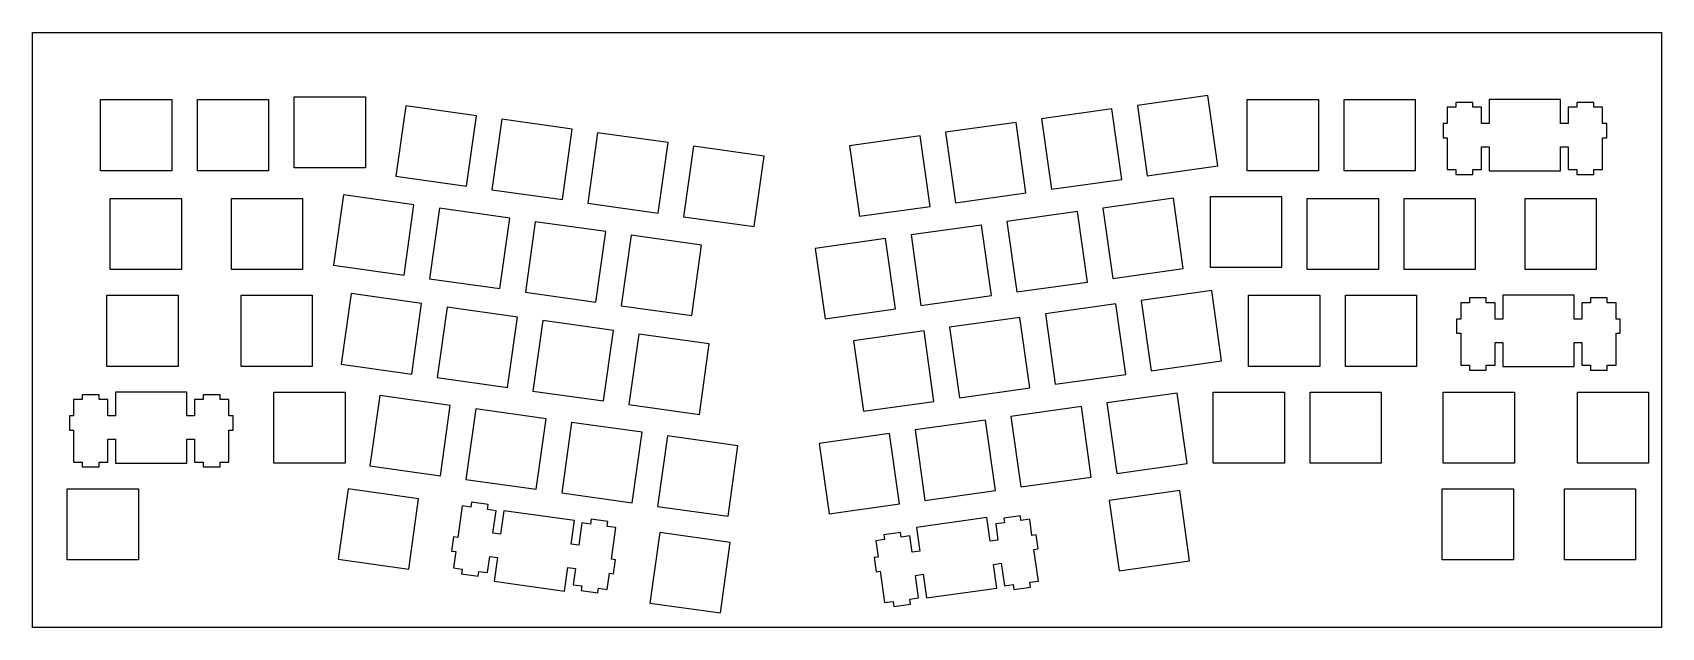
# Model space of a CAD drawing. Extents: x 0 to 321, y 0 to 117.
import ezdxf

# ---------------------------------------------------------------- set-up
doc = ezdxf.new("R2010")
doc.units = 0
doc.layers.get('0').update_dxf_attribs({"linetype": 'CONTINUOUS'})

msp = doc.modelspace()

# ---------------------------------------------------------------- linework, layer by layer
at = {"color": 0}
for p, q in [((0.09508, 117.38), (320.517, 117.38)), ((0.09508, 0.33762), (0.09508, 117.38)), ((320.517, 117.38), (320.517, 0.33762)), ((13.4772, 104.188), (27.4781, 104.188)), ((13.4772, 90.1883), (13.4772, 104.188)), ((27.4781, 104.188), (27.4781, 90.1883)), ((32.5272, 104.188), (46.5282, 104.188)), ((32.5272, 90.1883), (32.5272, 104.188)), ((46.5282, 104.188), (46.5282, 90.1883)), ((51.5772, 104.76), (65.5782, 104.76)), ((51.5772, 90.7591), (51.5772, 104.76)), ((65.5782, 104.76), (65.5782, 90.7591)), ((73.5281, 102.971), (71.5793, 89.1081)), ((87.3912, 101.024), (73.5281, 102.971)), ((231.284, 105.001), (217.422, 103.052)), ((217.422, 103.052), (219.37, 89.1879)), ((233.233, 91.138), (231.284, 105.001)), ((239.029, 104.188), (253.03, 104.188)), ((239.029, 90.1883), (239.029, 104.188)), ((253.03, 104.188), (253.03, 90.1883)), ((258.079, 104.188), (272.08, 104.188)), ((258.079, 90.1883), (258.079, 104.188)), ((272.08, 104.188), (272.08, 90.1883)), ((280.104, 102.718), (278.379, 102.718)), ((278.379, 102.718), (278.379, 99.4876)), ((283.405, 103.638), (280.104, 103.638)), ((280.104, 103.638), (280.104, 102.718)), ((283.405, 102.718), (283.405, 103.638)), ((285.13, 102.718), (283.405, 102.718)), ((285.13, 99.4876), (285.13, 102.718)), ((286.654, 104.188), (286.654, 99.4876)), ((300.655, 104.188), (286.654, 104.188)), ((300.655, 99.4876), (300.655, 104.188)), ((303.904, 102.718), (302.179, 102.718)), ((302.179, 102.718), (302.179, 99.4876)), ((307.205, 103.638), (303.904, 103.638)), ((303.904, 103.638), (303.904, 102.718)), ((307.205, 102.718), (307.205, 103.638)), ((308.93, 102.718), (307.205, 102.718)), ((308.93, 99.4876), (308.93, 102.718)), ((85.4438, 87.1594), (87.3912, 101.024)), ((92.3918, 100.321), (90.4434, 86.4567)), ((106.256, 98.3728), (92.3918, 100.321)), ((193.555, 99.6982), (179.692, 97.7512)), ((195.505, 85.834), (193.555, 99.6982)), ((212.421, 102.35), (198.556, 100.401)), ((198.556, 100.401), (200.504, 86.5382)), ((214.369, 88.4865), (212.421, 102.35)), ((278.379, 99.4876), (277.555, 99.4876)), ((277.555, 99.4876), (277.555, 96.6872)), ((286.654, 99.4876), (285.13, 99.4876)), ((302.179, 99.4876), (300.655, 99.4876)), ((309.754, 99.4876), (308.93, 99.4876)), ((309.754, 96.6872), (309.754, 99.4876)), ((104.308, 84.5083), (106.256, 98.3728)), ((111.256, 97.6697), (109.309, 83.8055)), ((125.12, 95.7199), (111.256, 97.6697)), ((174.691, 97.047), (160.828, 95.0983)), ((176.64, 83.1839), (174.691, 97.047)), ((179.692, 97.7512), (181.641, 83.8867)), ((277.555, 96.6872), (278.379, 96.6872)), ((278.379, 96.6872), (278.379, 90.4173)), ((308.93, 90.4173), (308.93, 96.6872)), ((308.93, 96.6872), (309.754, 96.6872)), ((123.172, 81.8568), (125.12, 95.7199)), ((130.121, 95.0186), (128.174, 81.1541)), ((143.986, 93.0698), (130.121, 95.0186)), ((142.037, 79.2057), (143.986, 93.0698)), ((160.828, 95.0983), (162.775, 81.2352)), ((285.13, 90.4173), (285.13, 94.8877)), ((285.13, 94.8877), (286.654, 94.8877)), ((286.654, 94.8877), (286.654, 90.1883)), ((300.655, 90.1883), (300.655, 94.8877)), ((300.655, 94.8877), (302.179, 94.8877)), ((302.179, 94.8877), (302.179, 90.4173)), ((27.4781, 90.1883), (13.4772, 90.1883)), ((46.5282, 90.1883), (32.5272, 90.1883)), ((65.5782, 90.7591), (51.5772, 90.7591)), ((219.37, 89.1879), (233.233, 91.138)), ((253.03, 90.1883), (239.029, 90.1883)), ((272.08, 90.1883), (258.079, 90.1883)), ((278.379, 90.4173), (280.104, 90.4173)), ((280.104, 90.4173), (280.104, 89.4373)), ((283.405, 89.4373), (283.405, 90.4173)), ((283.405, 90.4173), (285.13, 90.4173)), ((286.654, 90.1883), (300.655, 90.1883)), ((302.179, 90.4173), (303.904, 90.4173)), ((303.904, 90.4173), (303.904, 89.4373)), ((307.205, 89.4373), (307.205, 90.4173)), ((307.205, 90.4173), (308.93, 90.4173)), ((71.5793, 89.1081), (85.4438, 87.1594)), ((200.504, 86.5382), (214.369, 88.4865)), ((280.104, 89.4373), (283.405, 89.4373)), ((303.904, 89.4373), (307.205, 89.4373)), ((15.3831, 84.7563), (29.3825, 84.7563)), ((15.3831, 70.7566), (15.3831, 84.7563)), ((29.3825, 84.7563), (29.3825, 70.7566)), ((39.1954, 84.7563), (53.195, 84.7563)), ((39.1954, 70.7566), (39.1954, 84.7563)), ((53.195, 84.7563), (53.195, 70.7566)), ((61.2553, 85.459), (59.3065, 71.5959)), ((75.1198, 83.5106), (61.2553, 85.459)), ((73.1711, 69.6475), (75.1198, 83.5106)), ((90.4434, 86.4567), (104.308, 84.5083)), ((109.309, 83.8055), (123.172, 81.8568)), ((181.641, 83.8867), (195.505, 85.834)), ((224.503, 84.8099), (210.64, 82.8629)), ((226.453, 70.9468), (224.503, 84.8099)), ((231.79, 85.138), (245.791, 85.138)), ((231.79, 71.1369), (231.79, 85.138)), ((245.791, 85.138), (245.791, 71.1369)), ((250.84, 84.7563), (264.841, 84.7563)), ((250.84, 70.7566), (250.84, 84.7563)), ((264.841, 84.7563), (264.841, 70.7566)), ((269.89, 84.7563), (283.891, 84.7563)), ((269.89, 70.7566), (269.89, 84.7563)), ((283.891, 84.7563), (283.891, 70.7566)), ((293.704, 84.7563), (307.703, 84.7563)), ((293.704, 70.7566), (293.704, 84.7563)), ((307.703, 84.7563), (307.703, 70.7566)), ((80.1204, 82.8089), (78.172, 68.9448)), ((93.9835, 80.8591), (80.1204, 82.8089)), ((92.0351, 66.996), (93.9835, 80.8591)), ((98.9845, 80.1564), (97.0361, 66.2933)), ((112.849, 78.2091), (98.9845, 80.1564)), ((128.174, 81.1541), (142.037, 79.2057)), ((162.775, 81.2352), (176.64, 83.1839)), ((205.639, 82.1602), (191.776, 80.2114)), ((191.776, 80.2114), (193.723, 66.3469)), ((207.588, 68.2957), (205.639, 82.1602)), ((210.64, 82.8629), (212.588, 68.9984)), ((110.9, 64.3449), (112.849, 78.2091)), ((117.85, 77.5049), (115.9, 63.6418)), ((131.713, 75.5579), (117.85, 77.5049)), ((186.775, 79.5087), (172.911, 77.56)), ((172.911, 77.56), (174.859, 63.6972)), ((188.724, 65.6442), (186.775, 79.5087)), ((129.764, 61.6934), (131.713, 75.5579)), ((167.91, 76.8572), (154.047, 74.9088)), ((154.047, 74.9088), (155.994, 61.0443)), ((169.858, 62.9931), (167.91, 76.8572)), ((29.3825, 70.7566), (15.3831, 70.7566)), ((53.195, 70.7566), (39.1954, 70.7566)), ((59.3065, 71.5959), (73.1711, 69.6475)), ((212.588, 68.9984), (226.453, 70.9468)), ((245.791, 71.1369), (231.79, 71.1369)), ((264.841, 70.7566), (250.84, 70.7566)), ((283.891, 70.7566), (269.89, 70.7566)), ((307.703, 70.7566), (293.704, 70.7566)), ((78.172, 68.9448), (92.0351, 66.996)), ((193.723, 66.3469), (207.588, 68.2957)), ((14.7161, 65.7063), (28.7155, 65.7063)), ((14.7161, 51.7066), (14.7161, 65.7063)), ((28.7155, 65.7063), (28.7155, 51.7066)), ((41.1, 65.7063), (55.1007, 65.7063)), ((41.1, 51.7066), (41.1, 65.7063)), ((55.1007, 65.7063), (55.1007, 51.7066)), ((62.7546, 66.0121), (60.8058, 52.1476)), ((76.6191, 64.0623), (62.7546, 66.0121)), ((97.0361, 66.2933), (110.9, 64.3449)), ((174.859, 63.6972), (188.724, 65.6442)), ((232.059, 66.6351), (218.196, 64.6878)), ((218.196, 64.6878), (220.144, 50.8233)), ((234.009, 52.772), (232.059, 66.6351)), ((239.316, 65.7063), (253.315, 65.7063)), ((239.316, 51.7066), (239.316, 65.7063)), ((253.315, 65.7063), (253.315, 51.7066)), ((258.366, 65.7063), (272.365, 65.7063)), ((258.366, 51.7066), (258.366, 65.7063)), ((272.365, 65.7063), (272.365, 51.7066)), ((282.772, 64.2359), (281.047, 64.2359)), ((281.047, 64.2359), (281.047, 61.0073)), ((286.071, 65.1563), (282.772, 65.1563)), ((282.772, 65.1563), (282.772, 64.2359)), ((286.071, 64.2359), (286.071, 65.1563)), ((287.796, 64.2359), (286.071, 64.2359)), ((287.796, 61.0073), (287.796, 64.2359)), ((289.322, 65.7063), (289.322, 61.0073)), ((303.322, 65.7063), (289.322, 65.7063)), ((303.322, 61.0073), (303.322, 65.7063)), ((306.572, 64.2359), (304.847, 64.2359)), ((304.847, 64.2359), (304.847, 61.0073)), ((309.871, 65.1563), (306.572, 65.1563)), ((306.572, 65.1563), (306.572, 64.2359)), ((309.871, 64.2359), (309.871, 65.1563)), ((311.597, 64.2359), (309.871, 64.2359)), ((311.597, 61.0073), (311.597, 64.2359)), ((74.6689, 50.1992), (76.6191, 64.0623)), ((81.6197, 63.3607), (79.6699, 49.4965)), ((95.4828, 61.4109), (81.6197, 63.3607)), ((93.5344, 47.5477), (95.4828, 61.4109)), ((115.9, 63.6418), (129.764, 61.6934)), ((155.994, 61.0443), (169.858, 62.9931)), ((194.331, 61.3336), (180.467, 59.3852)), ((196.28, 47.4694), (194.331, 61.3336)), ((213.195, 63.9851), (199.332, 62.0353)), ((199.332, 62.0353), (201.279, 48.1722)), ((215.143, 50.1206), (213.195, 63.9851)), ((281.047, 61.0073), (280.221, 61.0073)), ((280.221, 61.0073), (280.221, 58.2069)), ((289.322, 61.0073), (287.796, 61.0073)), ((304.847, 61.0073), (303.322, 61.0073)), ((312.422, 61.0073), (311.597, 61.0073)), ((312.422, 58.2069), (312.422, 61.0073)), ((100.484, 60.7081), (98.5354, 46.845)), ((114.347, 58.7608), (100.484, 60.7081)), ((112.4, 44.8966), (114.347, 58.7608)), ((119.349, 58.0581), (117.399, 44.1935)), ((133.212, 56.1097), (119.349, 58.0581)), ((175.467, 58.6811), (161.603, 56.7337)), ((177.414, 44.8179), (175.467, 58.6811)), ((180.467, 59.3852), (182.415, 45.5207)), ((280.221, 58.2069), (281.047, 58.2069)), ((281.047, 58.2069), (281.047, 51.937)), ((311.597, 51.937), (311.597, 58.2069)), ((311.597, 58.2069), (312.422, 58.2069)), ((131.264, 42.2451), (133.212, 56.1097)), ((161.603, 56.7337), (163.551, 42.8696)), ((287.796, 51.937), (287.796, 56.406)), ((287.796, 56.406), (289.322, 56.406)), ((289.322, 56.406), (289.322, 51.7066)), ((303.322, 51.7066), (303.322, 56.406)), ((303.322, 56.406), (304.847, 56.406)), ((304.847, 56.406), (304.847, 51.937)), ((28.7155, 51.7066), (14.7161, 51.7066)), ((55.1007, 51.7066), (41.1, 51.7066)), ((60.8058, 52.1476), (74.6689, 50.1992)), ((220.144, 50.8233), (234.009, 52.772)), ((253.315, 51.7066), (239.316, 51.7066)), ((272.365, 51.7066), (258.366, 51.7066)), ((281.047, 51.937), (282.772, 51.937)), ((282.772, 51.937), (282.772, 50.957)), ((286.071, 50.957), (286.071, 51.937)), ((286.071, 51.937), (287.796, 51.937)), ((289.322, 51.7066), (303.322, 51.7066)), ((304.847, 51.937), (306.572, 51.937)), ((306.572, 51.937), (306.572, 50.957)), ((309.871, 50.957), (309.871, 51.937)), ((309.871, 51.937), (311.597, 51.937)), ((79.6699, 49.4965), (93.5344, 47.5477)), ((201.279, 48.1722), (215.143, 50.1206)), ((282.772, 50.957), (286.071, 50.957)), ((306.572, 50.957), (309.871, 50.957)), ((9.88053, 45.1859), (8.15523, 45.1859)), ((8.15523, 45.1859), (8.15523, 41.9573)), ((13.1809, 46.1063), (9.88053, 46.1063)), ((9.88053, 46.1063), (9.88053, 45.1859)), ((13.1809, 45.1859), (13.1809, 46.1063)), ((14.9049, 45.1859), (13.1809, 45.1859)), ((14.9049, 41.9573), (14.9049, 45.1859)), ((16.4303, 46.6563), (16.4303, 41.9573)), ((30.4298, 46.6563), (16.4303, 46.6563)), ((30.4298, 41.9573), (30.4298, 46.6563)), ((33.6806, 45.1859), (31.9553, 45.1859)), ((31.9553, 45.1859), (31.9553, 41.9573)), ((36.981, 46.1063), (33.6806, 46.1063)), ((33.6806, 46.1063), (33.6806, 45.1859)), ((36.981, 45.1859), (36.981, 46.1063)), ((38.705, 45.1859), (36.981, 45.1859)), ((38.705, 41.9573), (38.705, 45.1859)), ((47.5781, 46.6563), (61.5777, 46.6563)), ((47.5781, 32.6567), (47.5781, 46.6563)), ((61.5777, 46.6563), (61.5777, 32.6567)), ((68.4029, 45.9811), (66.4559, 32.1166)), ((82.2674, 44.0313), (68.4029, 45.9811)), ((98.5354, 46.845), (112.4, 44.8966)), ((182.415, 45.5207), (196.28, 47.4694)), ((225.279, 46.4453), (211.416, 44.4969)), ((227.227, 32.581), (225.279, 46.4453)), ((232.362, 46.6563), (246.363, 46.6563)), ((232.362, 32.6567), (232.362, 46.6563)), ((246.363, 46.6563), (246.363, 32.6567)), ((251.412, 46.6563), (265.413, 46.6563)), ((251.412, 32.6567), (251.412, 46.6563)), ((265.413, 46.6563), (265.413, 32.6567)), ((277.606, 46.6563), (291.605, 46.6563)), ((277.606, 32.6567), (277.606, 46.6563)), ((291.605, 46.6563), (291.605, 32.6567)), ((303.991, 46.6563), (317.991, 46.6563)), ((303.991, 32.6567), (303.991, 46.6563)), ((317.991, 46.6563), (317.991, 32.6567)), ((8.15523, 41.9573), (7.33118, 41.9573)), ((7.33118, 41.9573), (7.33118, 39.1569)), ((16.4303, 41.9573), (14.9049, 41.9573)), ((31.9553, 41.9573), (30.4298, 41.9573)), ((39.5305, 41.9573), (38.705, 41.9573)), ((39.5305, 39.1569), (39.5305, 41.9573)), ((80.319, 30.168), (82.2674, 44.0313)), ((87.2684, 43.3296), (85.32, 29.4652)), ((101.133, 41.3812), (87.2684, 43.3296)), ((117.399, 44.1935), (131.264, 42.2451)), ((163.551, 42.8696), (177.414, 44.8179)), ((206.415, 43.7942), (192.551, 41.8454)), ((192.551, 41.8454), (194.499, 27.9811)), ((208.362, 29.931), (206.415, 43.7942)), ((211.416, 44.4969), (213.363, 30.6338)), ((7.33118, 39.1569), (8.15523, 39.1569)), ((8.15523, 39.1569), (8.15523, 32.8869)), ((38.705, 32.8869), (38.705, 39.1569)), ((38.705, 39.1569), (39.5305, 39.1569)), ((99.1828, 27.5167), (101.133, 41.3812)), ((106.132, 40.677), (104.184, 26.8139)), ((119.997, 38.7297), (106.132, 40.677)), ((118.048, 24.8653), (119.997, 38.7297)), ((168.686, 38.4912), (154.821, 36.5442)), ((170.633, 24.6269), (168.686, 38.4912)), ((187.55, 41.1427), (173.685, 39.1943)), ((173.685, 39.1943), (175.635, 25.3311)), ((189.498, 27.2796), (187.55, 41.1427)), ((14.9049, 32.8869), (14.9049, 37.356)), ((14.9049, 37.356), (16.4303, 37.356)), ((16.4303, 37.356), (16.4303, 32.6567)), ((30.4298, 32.6567), (30.4298, 37.356)), ((30.4298, 37.356), (31.9553, 37.356)), ((31.9553, 37.356), (31.9553, 32.8869)), ((124.995, 38.027), (123.049, 24.1625)), ((138.862, 36.0786), (124.995, 38.027)), ((136.912, 22.214), (138.862, 36.0786)), ((154.821, 36.5442), (156.77, 22.6798)), ((8.15523, 32.8869), (9.88053, 32.8869)), ((9.88053, 32.8869), (9.88053, 31.9071)), ((13.1809, 31.9071), (13.1809, 32.8869)), ((13.1809, 32.8869), (14.9049, 32.8869)), ((16.4303, 32.6567), (30.4298, 32.6567)), ((31.9553, 32.8869), (33.6806, 32.8869)), ((33.6806, 32.8869), (33.6806, 31.9071)), ((36.981, 31.9071), (36.981, 32.8869)), ((36.981, 32.8869), (38.705, 32.8869)), ((61.5777, 32.6567), (47.5781, 32.6567)), ((66.4559, 32.1166), (80.319, 30.168)), ((213.363, 30.6338), (227.227, 32.581)), ((246.363, 32.6567), (232.362, 32.6567)), ((265.413, 32.6567), (251.412, 32.6567)), ((291.605, 32.6567), (277.606, 32.6567)), ((317.991, 32.6567), (303.991, 32.6567)), ((9.88053, 31.9071), (13.1809, 31.9071)), ((33.6806, 31.9071), (36.981, 31.9071)), ((85.32, 29.4652), (99.1828, 27.5167)), ((194.499, 27.9811), (208.362, 29.931)), ((6.90534, 27.6062), (20.9048, 27.6062)), ((6.90534, 13.6067), (6.90534, 27.6062)), ((20.9048, 27.6062), (20.9048, 13.6067)), ((62.169, 27.62), (60.2188, 13.7556)), ((76.0317, 25.6701), (62.169, 27.62)), ((74.0833, 11.807), (76.0317, 25.6701)), ((104.184, 26.8139), (118.048, 24.8653)), ((175.635, 25.3311), (189.498, 27.2796)), ((225.76, 27.2755), (211.897, 25.327)), ((227.71, 13.4124), (225.76, 27.2755)), ((277.416, 27.6062), (291.415, 27.6062)), ((277.416, 13.6067), (277.416, 27.6062)), ((291.415, 27.6062), (291.415, 13.6067)), ((301.418, 27.6062), (315.419, 27.6062)), ((301.418, 13.6067), (301.418, 27.6062)), ((315.419, 27.6062), (315.419, 13.6067)), ((84.5965, 24.2356), (83.724, 18.0261)), ((86.3053, 23.9944), (84.5965, 24.2356)), ((86.4415, 24.9659), (86.3053, 23.9944)), ((89.7089, 24.5071), (86.4415, 24.9659)), ((89.5724, 23.5355), (89.7089, 24.5071)), ((91.2813, 23.2958), (89.5724, 23.5355)), ((90.6582, 18.8695), (91.2813, 23.2958)), ((92.8232, 23.3109), (92.1702, 18.6573)), ((106.686, 21.3624), (92.8232, 23.3109)), ((123.049, 24.1625), (136.912, 22.214)), ((156.77, 22.6798), (170.633, 24.6269)), ((211.897, 25.327), (213.845, 11.4639)), ((106.033, 16.7087), (106.686, 21.3624)), ((108.165, 20.9228), (107.542, 16.4965)), ((109.874, 20.683), (108.165, 20.9228)), ((110.01, 21.6531), (109.874, 20.683)), ((113.278, 21.1928), (110.01, 21.6531)), ((113.141, 20.2241), (113.278, 21.1928)), ((114.85, 19.9829), (113.141, 20.2241)), ((113.976, 13.7749), (114.85, 19.9829)), ((187.843, 21.9466), (173.98, 19.9981)), ((173.98, 19.9981), (174.633, 15.3431)), ((188.496, 17.293), (187.843, 21.9466)), ((191.265, 20.9434), (189.557, 20.7036)), ((189.557, 20.7036), (190.008, 17.5038)), ((194.405, 22.3132), (191.138, 21.8543)), ((191.138, 21.8543), (191.265, 20.9434)), ((194.534, 21.4023), (194.405, 22.3132)), ((196.241, 21.6421), (194.534, 21.4023)), ((196.692, 18.4451), (196.241, 21.6421)), ((82.907, 18.1405), (82.5168, 15.3679)), ((83.724, 18.0261), (82.907, 18.1405)), ((92.1702, 18.6573), (90.6582, 18.8695)), ((107.542, 16.4965), (106.033, 16.7087)), ((123.478, 19.0032), (121.529, 5.14008)), ((137.341, 17.0546), (123.478, 19.0032)), ((135.394, 3.19016), (137.341, 17.0546)), ((167.698, 17.632), (165.989, 17.3909)), ((165.989, 17.3909), (166.438, 14.1924)), ((170.838, 19.0018), (167.569, 18.5429)), ((167.569, 18.5429), (167.698, 17.632)), ((170.965, 18.0909), (170.838, 19.0018)), ((172.674, 18.3307), (170.965, 18.0909)), ((173.123, 15.1309), (172.674, 18.3307)), ((190.008, 17.5038), (188.496, 17.293)), ((197.509, 18.5594), (196.692, 18.4451)), ((197.899, 15.7868), (197.509, 18.5594)), ((20.9048, 13.6067), (6.90534, 13.6067)), ((60.2188, 13.7556), (74.0833, 11.807)), ((82.5168, 15.3679), (83.3342, 15.2535)), ((83.3342, 15.2535), (82.8848, 12.0551)), ((89.5696, 11.1153), (90.019, 14.3137)), ((90.019, 14.3137), (91.5278, 14.1015)), ((91.5278, 14.1015), (90.8748, 9.44785)), ((114.793, 13.6591), (113.976, 13.7749)), ((114.405, 10.8865), (114.793, 13.6591)), ((166.438, 14.1924), (165.621, 14.0781)), ((165.621, 14.0781), (166.011, 11.3041)), ((174.633, 15.3431), (173.123, 15.1309)), ((189.137, 12.7372), (190.647, 12.9494)), ((190.647, 12.9494), (191.269, 8.52318)), ((197.081, 15.6711), (197.899, 15.7868)), ((197.954, 9.46298), (197.081, 15.6711)), ((213.845, 11.4639), (227.71, 13.4124)), ((291.415, 13.6067), (277.416, 13.6067)), ((315.419, 13.6067), (301.418, 13.6067)), ((82.8848, 12.0551), (84.5936, 11.8139)), ((84.5936, 11.8139), (84.4656, 10.9031)), ((84.4656, 10.9031), (87.7327, 10.4442)), ((87.7327, 10.4442), (87.8611, 11.355)), ((87.8611, 11.355), (89.5696, 11.1153)), ((104.739, 7.4979), (105.392, 12.1529)), ((105.392, 12.1529), (106.903, 11.9407)), ((106.903, 11.9407), (106.454, 8.74229)), ((113.137, 7.80246), (113.587, 11.0009)), ((113.587, 11.0009), (114.405, 10.8865)), ((166.011, 11.3041), (166.828, 11.4198)), ((166.828, 11.4198), (167.7, 5.21035)), ((173.764, 10.5765), (175.274, 10.7887)), ((174.385, 6.15019), (173.764, 10.5765)), ((175.274, 10.7887), (175.927, 6.13502)), ((189.792, 8.08359), (189.137, 12.7372)), ((90.8748, 9.44785), (104.739, 7.4979)), ((106.454, 8.74229), (108.161, 8.50251)), ((108.161, 8.50251), (108.034, 7.5916)), ((108.034, 7.5916), (111.301, 7.13133)), ((111.301, 7.13133), (111.429, 8.04362)), ((111.429, 8.04362), (113.137, 7.80246)), ((175.927, 6.13502), (189.792, 8.08359)), ((191.269, 8.52318), (192.978, 8.76293)), ((192.978, 8.76293), (193.114, 7.79279)), ((193.114, 7.79279), (196.382, 8.25168)), ((196.245, 9.22182), (197.954, 9.46298)), ((196.382, 8.25168), (196.245, 9.22182)), ((121.529, 5.14008), (135.394, 3.19016)), ((167.7, 5.21035), (169.409, 5.45013)), ((169.409, 5.45013), (169.546, 4.48)), ((169.546, 4.48), (172.813, 4.93889)), ((172.678, 5.9104), (174.385, 6.15019)), ((172.813, 4.93889), (172.678, 5.9104)), ((320.517, 0.33762), (0.09508, 0.33762))]:
    msp.add_line(p, q, dxfattribs=at)

doc.saveas('drawing.dxf')
